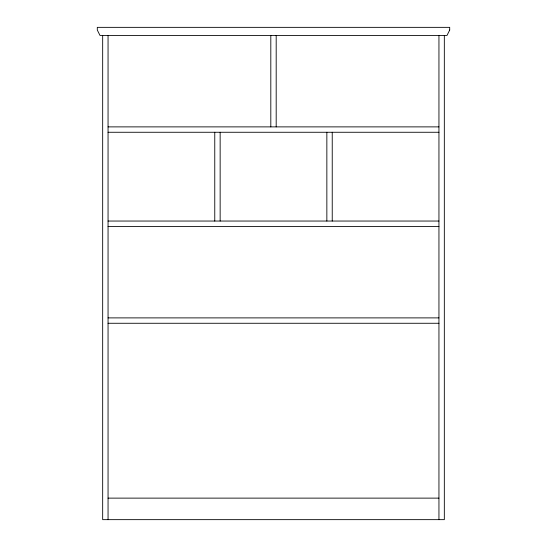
<?xml version="1.0" encoding="UTF-8"?>
<svg xmlns="http://www.w3.org/2000/svg" width="547" height="547" viewBox="0 0 547 547"><rect width="100%" height="100%" fill="white"/><g stroke="black" fill="none" stroke-linecap="round" stroke-linejoin="round"><path stroke-width="0.82" d="M108.053 126.883L438.947 126.883M108.053 132.265L438.947 132.265M108.053 221.043L438.947 221.043M108.053 226.424L438.947 226.424M108.053 317.889L438.947 317.889M108.053 323.27L438.947 323.27M108.053 498.126L438.947 498.126M444.328 35.418L444.328 519.65L102.672 519.65L102.672 35.418M438.947 35.418L438.947 519.65M332.234 132.265L332.234 221.043M326.853 132.265L326.853 221.043M276.187 35.418L276.187 126.883M270.813 35.418L270.813 126.883M220.147 132.265L220.147 221.043M214.766 132.265L214.766 221.043M108.053 35.418L108.053 519.65M449.702 30.037L447.015 35.418L99.985 35.418L97.298 30.037L97.298 27.35L449.702 27.35L449.702 30.037"/></g></svg>
